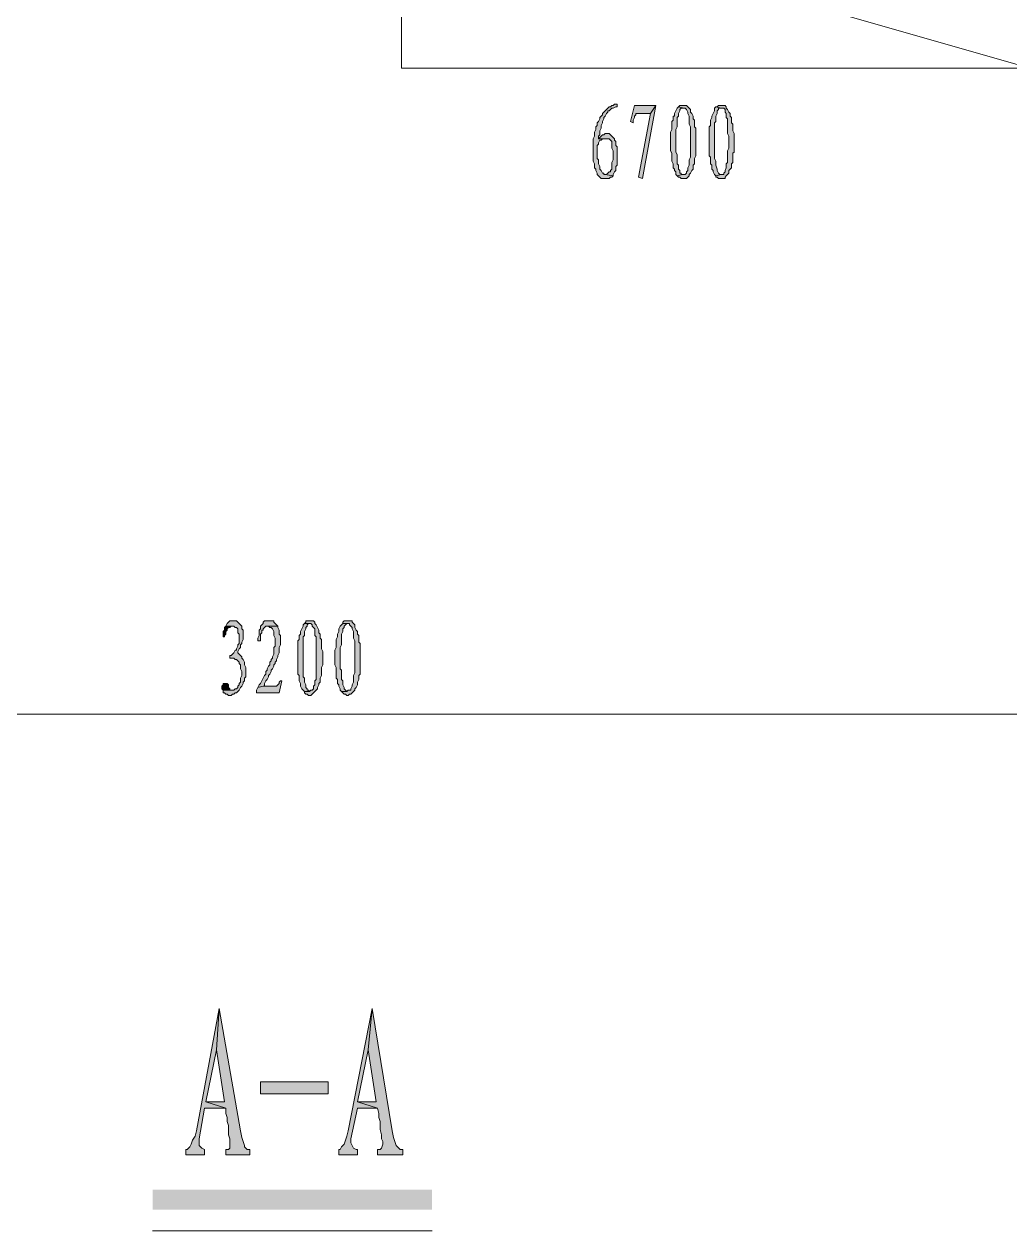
# Model space of a CAD drawing. Header units: millimetres. Extents: x 24 to 410, y 10 to 282.
# Drawn here: x 55.31 to 86.66, y 156.68 to 195.03 of the extents above; entities that cross this region are included whole.
import ezdxf

# ---------------------------------------------------------------- set-up
doc = ezdxf.new("R2010")
doc.units = ezdxf.units.MM

msp = doc.modelspace()

# ---------------------------------------------------------------- hatches: boundary and pattern name
h = msp.add_hatch(color=256)
h.dxf.hatch_style = 2
h.paths.add_polyline_path([(74.168, 192.489667), (74.083333, 192.489667), (74.041, 192.447333), (73.998667, 192.447333), (73.956333, 192.405), (73.914, 192.405), (73.871667, 192.362667), (73.829333, 192.320333), (73.787, 192.278), (73.744667, 192.235667), (73.702333, 192.193333), (73.702333, 192.151), (73.66, 192.108667), (73.617667, 192.066333), (73.617667, 192.024), (73.575333, 191.939333), (73.533, 191.897), (73.533, 191.812333), (73.490667, 191.77), (73.490667, 191.685333), (73.448333, 191.600667), (73.448333, 191.473667), (73.406, 191.389), (73.406, 191.346667), (73.406, 190.669333), (73.448333, 190.584667), (73.448333, 190.457667), (73.490667, 190.415333), (73.490667, 190.373), (73.533, 190.288333), (73.533, 190.246), (73.575333, 190.203667), (73.617667, 190.161333), (73.66, 190.119), (73.914, 190.119), (73.956333, 190.161333), (73.998667, 190.161333), (74.041, 190.203667), (73.787, 190.246), (73.744667, 190.246), (73.744667, 190.288333), (73.702333, 190.288333), (73.66, 190.373), (73.617667, 190.415333), (73.617667, 190.5), (73.575333, 190.584667), (73.575333, 190.711667), (73.533, 190.754), (73.533, 191.177333), (73.575333, 191.219667), (73.575333, 191.262), (73.617667, 191.346667), (73.66, 191.346667), (73.702333, 191.389), (73.871667, 191.389), (73.575333, 191.389), (73.575333, 191.473667), (73.617667, 191.516), (73.617667, 191.643), (73.66, 191.727667), (73.66, 191.812333), (73.702333, 191.897), (73.702333, 191.939333), (73.744667, 192.024), (73.744667, 192.066333), (73.787, 192.108667), (73.829333, 192.193333), (73.871667, 192.235667), (73.871667, 192.278), (73.914, 192.278), (73.956333, 192.320333), (73.998667, 192.362667), (74.041, 192.362667), (74.125667, 192.405), (74.168, 192.405)])
h = msp.add_hatch(color=256)
h.dxf.hatch_style = 2
h.paths.add_polyline_path([(75.395667, 192.447333), (74.718333, 192.447333), (74.591333, 191.939333), (74.676, 191.897), (74.676, 191.981667), (74.718333, 192.066333), (74.718333, 192.108667), (74.760667, 192.151), (74.760667, 192.193333), (74.803, 192.193333), (75.226333, 192.193333)])
h = msp.add_hatch(color=256)
h.dxf.hatch_style = 2
h.paths.add_polyline_path([(75.395667, 192.447333), (75.226333, 192.193333), (74.845333, 190.161333), (74.972333, 190.119)])
h = msp.add_hatch(color=256)
h.dxf.hatch_style = 2
h.paths.add_polyline_path([(76.115333, 192.405), (76.073, 192.362667), (76.030667, 192.278), (75.988333, 192.193333), (75.988333, 192.108667), (75.946, 192.108667), (75.946, 191.981667), (75.903667, 191.939333), (75.903667, 191.685333), (75.861333, 191.600667), (75.861333, 191.008), (75.903667, 190.923333), (75.903667, 190.711667), (75.903667, 190.669333), (75.946, 190.584667), (75.946, 190.457667), (75.988333, 190.415333), (75.988333, 190.373), (76.030667, 190.330667), (76.030667, 190.246), (76.073, 190.203667), (76.242333, 190.246), (76.2, 190.246), (76.2, 190.288333), (76.157667, 190.288333), (76.157667, 190.373), (76.115333, 190.415333), (76.115333, 190.542333), (76.073, 190.584667), (76.073, 190.881), (76.030667, 190.965667), (76.030667, 191.685333), (76.073, 191.77), (76.073, 192.066333), (76.115333, 192.108667), (76.115333, 192.193333), (76.157667, 192.278), (76.157667, 192.320333), (76.2, 192.362667), (76.284667, 192.362667)])
h = msp.add_hatch(color=256)
h.dxf.hatch_style = 2
h.paths.add_polyline_path([(76.284667, 192.447333), (76.157667, 192.447333), (76.115333, 192.405), (76.284667, 192.362667), (76.327, 192.362667), (76.369333, 192.320333), (76.411667, 192.235667), (76.411667, 192.193333), (76.454, 192.108667), (76.454, 191.854667), (76.496333, 191.77), (76.496333, 191.304333), (76.496333, 191.262), (76.496333, 190.796333), (76.454, 190.711667), (76.454, 190.542333), (76.411667, 190.457667), (76.411667, 190.373), (76.369333, 190.330667), (76.369333, 190.288333), (76.327, 190.246), (76.242333, 190.246), (76.073, 190.203667), (76.115333, 190.161333), (76.157667, 190.161333), (76.2, 190.119), (76.369333, 190.119), (76.411667, 190.161333), (76.454, 190.203667), (76.454, 190.246), (76.496333, 190.288333), (76.538667, 190.373), (76.581, 190.415333), (76.581, 190.542333), (76.623333, 190.584667), (76.623333, 190.754), (76.665667, 190.838667), (76.665667, 191.727667), (76.623333, 191.77), (76.623333, 191.981667), (76.581, 192.024), (76.581, 192.108667), (76.538667, 192.193333), (76.496333, 192.235667), (76.496333, 192.320333), (76.454, 192.362667), (76.411667, 192.405), (76.369333, 192.447333)])
h = msp.add_hatch(color=256)
h.dxf.hatch_style = 2
h.paths.add_polyline_path([(77.300667, 192.405), (77.258333, 192.362667), (77.258333, 192.278), (77.216, 192.193333), (77.173667, 192.108667), (77.173667, 192.066333), (77.131333, 191.981667), (77.131333, 191.812333), (77.089, 191.77), (77.089, 190.838667), (77.131333, 190.796333), (77.131333, 190.711667), (77.131333, 190.669333), (77.131333, 190.584667), (77.173667, 190.542333), (77.173667, 190.415333), (77.216, 190.373), (77.216, 190.330667), (77.258333, 190.246), (77.300667, 190.203667), (77.47, 190.246), (77.427667, 190.246), (77.385333, 190.288333), (77.343, 190.373), (77.343, 190.415333), (77.300667, 190.542333), (77.300667, 190.669333), (77.258333, 190.754), (77.258333, 191.897), (77.300667, 191.939333), (77.300667, 192.108667), (77.343, 192.193333), (77.343, 192.278), (77.385333, 192.320333), (77.385333, 192.362667), (77.427667, 192.362667), (77.47, 192.362667)])
h = msp.add_hatch(color=256)
h.dxf.hatch_style = 2
h.paths.add_polyline_path([(77.47, 192.447333), (77.385333, 192.447333), (77.343, 192.405), (77.300667, 192.405), (77.47, 192.362667), (77.554667, 192.362667), (77.597, 192.320333), (77.597, 192.235667), (77.639333, 192.193333), (77.639333, 192.066333), (77.681667, 192.024), (77.681667, 191.558333), (77.724, 191.473667), (77.724, 191.304333), (77.724, 191.262), (77.724, 191.092667), (77.681667, 191.008), (77.681667, 190.627), (77.639333, 190.584667), (77.639333, 190.457667), (77.597, 190.373), (77.597, 190.330667), (77.554667, 190.288333), (77.554667, 190.246), (77.512333, 190.246), (77.47, 190.246), (77.300667, 190.203667), (77.300667, 190.161333), (77.343, 190.161333), (77.385333, 190.119), (77.597, 190.119), (77.597, 190.161333), (77.639333, 190.203667), (77.681667, 190.246), (77.724, 190.288333), (77.724, 190.373), (77.766333, 190.415333), (77.808667, 190.457667), (77.808667, 190.584667), (77.851, 190.627), (77.851, 190.923333), (77.893333, 190.965667), (77.893333, 191.558333), (77.851, 191.643), (77.851, 191.854667), (77.808667, 191.897), (77.808667, 192.066333), (77.766333, 192.108667), (77.766333, 192.193333), (77.724, 192.235667), (77.681667, 192.320333), (77.639333, 192.362667), (77.639333, 192.405), (77.597, 192.447333)])
h = msp.add_hatch(color=256)
h.dxf.hatch_style = 2
h.paths.add_polyline_path([(73.871667, 191.558333), (73.787, 191.558333), (73.744667, 191.516), (73.702333, 191.516), (73.66, 191.473667), (73.617667, 191.431333), (73.575333, 191.389), (73.914, 191.389), (73.956333, 191.346667), (73.998667, 191.304333), (73.998667, 191.092667), (74.041, 191.008), (74.041, 190.711667), (73.998667, 190.627), (73.998667, 190.5), (73.998667, 190.415333), (73.956333, 190.373), (73.956333, 190.330667), (73.914, 190.330667), (73.871667, 190.288333), (73.829333, 190.246), (73.787, 190.246), (74.041, 190.203667), (74.041, 190.246), (74.083333, 190.330667), (74.125667, 190.373), (74.125667, 190.5), (74.168, 190.542333), (74.168, 191.135), (74.125667, 191.177333), (74.125667, 191.304333), (74.083333, 191.346667), (74.083333, 191.389), (74.041, 191.431333), (73.998667, 191.473667), (73.956333, 191.516), (73.914, 191.558333)])
h = msp.add_hatch(color=256)
h.dxf.hatch_style = 2
h.paths.add_polyline_path([(61.976, 176.064333), (61.849, 176.064333), (61.806667, 176.022), (61.764333, 175.979667), (61.722, 175.895), (61.976, 175.895), (62.018333, 175.852667), (62.060667, 175.852667), (62.103, 175.810333), (62.103, 175.683333), (62.145333, 175.641), (62.145333, 175.344667), (62.103, 175.302333), (62.103, 175.26), (62.060667, 175.175333), (62.060667, 175.133), (62.018333, 175.133), (61.976, 175.048333), (61.933667, 175.006), (61.891333, 174.963667), (61.849, 174.963667), (61.849, 174.879), (61.976, 174.879), (62.018333, 174.836667), (62.060667, 174.836667), (62.103, 174.794333), (62.145333, 174.752), (62.145333, 174.709667), (62.187667, 174.667333), (62.187667, 174.540333), (62.23, 174.455667), (62.23, 174.328667), (62.187667, 174.244), (62.187667, 174.117), (62.145333, 174.074667), (62.145333, 174.032333), (62.103, 173.99), (62.103, 173.947667), (62.060667, 173.905333), (62.018333, 173.905333), (61.976, 173.863), (61.637333, 173.863), (61.637333, 173.778333), (61.679667, 173.778333), (61.722, 173.736), (61.764333, 173.736), (61.806667, 173.693667), (61.891333, 173.693667), (61.933667, 173.736), (61.976, 173.736), (62.018333, 173.778333), (62.060667, 173.778333), (62.103, 173.820667), (62.145333, 173.863), (62.187667, 173.947667), (62.23, 173.99), (62.272333, 174.074667), (62.272333, 174.117), (62.314667, 174.159333), (62.314667, 174.244), (62.357, 174.286333), (62.357, 174.582667), (62.314667, 174.667333), (62.314667, 174.752), (62.272333, 174.836667), (62.23, 174.879), (62.23, 174.921333), (62.187667, 174.963667), (62.145333, 175.006), (62.103, 175.048333), (62.103, 175.090667), (62.145333, 175.175333), (62.187667, 175.217667), (62.187667, 175.302333), (62.23, 175.344667), (62.23, 175.387), (62.272333, 175.471667), (62.272333, 175.768), (62.23, 175.810333), (62.23, 175.895), (62.187667, 175.937333), (62.145333, 175.979667), (62.103, 176.022), (62.060667, 176.064333)])
h = msp.add_hatch(color=256)
h.dxf.hatch_style = 2
h.paths.add_polyline_path([(63.119, 176.064333), (62.949667, 176.064333), (62.907333, 176.022), (62.907333, 175.979667), (62.865, 175.937333), (62.822667, 175.895), (62.822667, 175.810333), (62.780333, 175.768), (62.780333, 175.598667), (62.738, 175.514), (62.738, 175.429333), (62.822667, 175.429333), (62.822667, 175.641), (62.865, 175.683333), (62.865, 175.768), (62.907333, 175.768), (62.907333, 175.810333), (62.949667, 175.852667), (62.992, 175.895), (63.076667, 175.895), (63.373, 175.895), (63.330667, 175.937333), (63.288333, 175.979667), (63.246, 176.022), (63.246, 176.064333), (63.203667, 176.064333)])
h = msp.add_hatch(color=256)
h.dxf.hatch_style = 2
h.paths.add_polyline_path([(64.389, 176.064333), (64.262, 176.064333), (64.262, 176.022), (64.219667, 175.979667), (64.431333, 175.979667), (64.473667, 175.937333), (64.473667, 175.895), (64.516, 175.852667), (64.558333, 175.810333), (64.558333, 175.598667), (64.600667, 175.556333), (64.600667, 174.879), (64.600667, 174.201667), (64.558333, 174.159333), (64.558333, 174.032333), (64.516, 173.99), (64.516, 173.905333), (64.473667, 173.863), (64.431333, 173.863), (64.389, 173.820667), (64.219667, 173.820667), (64.219667, 173.778333), (64.262, 173.736), (64.304333, 173.736), (64.346667, 173.693667), (64.431333, 173.693667), (64.473667, 173.736), (64.516, 173.778333), (64.558333, 173.820667), (64.600667, 173.863), (64.643, 173.905333), (64.643, 173.947667), (64.685333, 174.032333), (64.685333, 174.074667), (64.727667, 174.117), (64.727667, 174.244), (64.77, 174.328667), (64.77, 174.582667), (64.812333, 174.667333), (64.812333, 175.090667), (64.77, 175.175333), (64.77, 175.471667), (64.727667, 175.514), (64.727667, 175.641), (64.685333, 175.683333), (64.685333, 175.768), (64.643, 175.852667), (64.600667, 175.937333), (64.558333, 175.979667), (64.558333, 176.022), (64.516, 176.064333)])
h = msp.add_hatch(color=256)
h.dxf.hatch_style = 2
h.paths.add_polyline_path([(65.616667, 176.064333), (65.489667, 176.064333), (65.447333, 176.022), (65.447333, 175.979667), (65.616667, 175.979667), (65.659, 175.979667), (65.659, 175.937333), (65.701333, 175.895), (65.743667, 175.852667), (65.743667, 175.810333), (65.786, 175.725667), (65.786, 175.514), (65.828333, 175.429333), (65.828333, 174.879), (65.828333, 174.413333), (65.786, 174.328667), (65.786, 174.117), (65.743667, 174.032333), (65.743667, 173.99), (65.701333, 173.905333), (65.701333, 173.863), (65.659, 173.863), (65.616667, 173.863), (65.574333, 173.820667), (65.405, 173.820667), (65.447333, 173.778333), (65.489667, 173.736), (65.532, 173.736), (65.574333, 173.693667), (65.616667, 173.693667), (65.659, 173.736), (65.701333, 173.736), (65.743667, 173.778333), (65.786, 173.820667), (65.828333, 173.863), (65.828333, 173.905333), (65.870667, 173.947667), (65.913, 174.032333), (65.913, 174.117), (65.955333, 174.201667), (65.955333, 174.328667), (65.997667, 174.371), (65.997667, 175.344667), (65.955333, 175.387), (65.955333, 175.598667), (65.913, 175.641), (65.913, 175.725667), (65.870667, 175.768), (65.828333, 175.852667), (65.828333, 175.937333), (65.786, 175.979667), (65.743667, 176.022), (65.743667, 176.064333), (65.701333, 176.064333)])
h = msp.add_hatch(color=256)
h.dxf.hatch_style = 2
h.paths.add_polyline_path([(61.722, 175.895), (61.679667, 175.852667), (61.679667, 175.768), (61.637333, 175.725667), (61.637333, 175.556333), (61.679667, 175.556333), (61.679667, 175.598667), (61.722, 175.641), (61.722, 175.725667), (61.764333, 175.768), (61.764333, 175.810333), (61.806667, 175.852667), (61.849, 175.852667), (61.891333, 175.895), (61.933667, 175.895)])
h = msp.add_hatch(color=256)
h.dxf.hatch_style = 2
h.paths.add_polyline_path([(63.373, 175.895), (63.076667, 175.895), (63.119, 175.852667), (63.161333, 175.852667), (63.203667, 175.810333), (63.246, 175.725667), (63.246, 175.598667), (63.288333, 175.514), (63.288333, 175.26), (63.246, 175.217667), (63.246, 175.006), (63.203667, 174.921333), (63.203667, 174.879), (63.161333, 174.836667), (63.161333, 174.794333), (63.119, 174.752), (63.119, 174.709667), (63.119, 174.667333), (63.076667, 174.625), (63.034333, 174.540333), (63.034333, 174.498), (62.992, 174.455667), (62.992, 174.371), (62.949667, 174.328667), (62.907333, 174.244), (62.865, 174.159333), (62.822667, 174.074667), (62.780333, 174.032333), (62.738, 173.947667), (62.907333, 173.99), (62.949667, 173.99), (62.949667, 174.074667), (62.992, 174.159333), (63.034333, 174.201667), (63.076667, 174.286333), (63.076667, 174.328667), (63.119, 174.371), (63.161333, 174.455667), (63.161333, 174.498), (63.203667, 174.540333), (63.246, 174.625), (63.246, 174.667333), (63.288333, 174.709667), (63.288333, 174.752), (63.330667, 174.794333), (63.330667, 174.836667), (63.373, 174.921333), (63.373, 174.963667), (63.415333, 175.048333), (63.415333, 175.217667), (63.457667, 175.302333), (63.457667, 175.598667), (63.415333, 175.641), (63.415333, 175.768), (63.373, 175.852667)])
h = msp.add_hatch(color=256)
h.dxf.hatch_style = 2
h.paths.add_polyline_path([(64.219667, 175.979667), (64.177333, 175.937333), (64.177333, 175.895), (64.135, 175.810333), (64.092667, 175.725667), (64.092667, 175.641), (64.050333, 175.598667), (64.050333, 175.471667), (64.008, 175.429333), (64.008, 174.371), (64.050333, 174.328667), (64.050333, 174.244), (64.050333, 174.159333), (64.092667, 174.074667), (64.092667, 173.99), (64.135, 173.905333), (64.177333, 173.863), (64.219667, 173.820667), (64.389, 173.820667), (64.346667, 173.863), (64.304333, 173.863), (64.304333, 173.905333), (64.262, 173.947667), (64.262, 174.032333), (64.219667, 174.117), (64.219667, 174.244), (64.177333, 174.286333), (64.177333, 175.556333), (64.219667, 175.598667), (64.219667, 175.725667), (64.262, 175.810333), (64.262, 175.852667), (64.304333, 175.895), (64.304333, 175.937333), (64.346667, 175.979667), (64.389, 175.979667)])
h = msp.add_hatch(color=256)
h.dxf.hatch_style = 2
h.paths.add_polyline_path([(65.447333, 175.979667), (65.405, 175.937333), (65.362667, 175.895), (65.320333, 175.810333), (65.320333, 175.725667), (65.278, 175.641), (65.278, 175.556333), (65.235667, 175.471667), (65.235667, 175.217667), (65.193333, 175.133), (65.193333, 174.667333), (65.235667, 174.582667), (65.235667, 174.328667), (65.235667, 174.244), (65.278, 174.201667), (65.278, 174.074667), (65.320333, 174.032333), (65.320333, 173.99), (65.362667, 173.905333), (65.362667, 173.863), (65.405, 173.820667), (65.574333, 173.820667), (65.532, 173.863), (65.489667, 173.905333), (65.489667, 173.947667), (65.447333, 174.032333), (65.447333, 174.159333), (65.405, 174.201667), (65.405, 174.498), (65.362667, 174.540333), (65.362667, 175.217667), (65.405, 175.302333), (65.405, 175.641), (65.447333, 175.725667), (65.447333, 175.810333), (65.489667, 175.852667), (65.489667, 175.895), (65.532, 175.937333), (65.574333, 175.979667), (65.616667, 175.979667)])
h = msp.add_hatch(color=256)
h.dxf.hatch_style = 2
h.paths.add_polyline_path([(63.5, 174.159333), (63.457667, 174.159333), (63.415333, 174.117), (63.415333, 174.074667), (63.373, 174.032333), (63.330667, 173.99), (62.907333, 173.99), (62.738, 173.947667), (62.695667, 173.863), (62.695667, 173.778333), (63.415333, 173.778333)])
h = msp.add_hatch(color=256)
h.dxf.hatch_style = 2
h.paths.add_polyline_path([(61.679667, 174.074667), (61.637333, 174.074667), (61.637333, 174.032333), (61.595, 173.99), (61.595, 173.905333), (61.637333, 173.863), (61.849, 173.863), (61.849, 173.905333), (61.806667, 173.947667), (61.806667, 174.032333), (61.764333, 174.074667)])
h = msp.add_hatch(color=256)
h.dxf.hatch_style = 2
h.paths.add_polyline_path([(61.510333, 163.745333), (60.790667, 159.850667), (60.748333, 159.681333), (60.663667, 159.554333), (60.621333, 159.427333), (60.579, 159.342667), (60.494333, 159.258), (60.452, 159.258), (60.452, 159.088667), (61.044667, 159.088667), (61.044667, 159.258), (60.96, 159.300333), (60.875333, 159.385), (60.875333, 159.596667), (61.044667, 160.570333), (61.722, 160.570333), (61.087, 160.782), (61.425667, 162.433)])
h = msp.add_hatch(color=256)
h.dxf.hatch_style = 2
h.paths.add_polyline_path([(61.510333, 163.745333), (61.425667, 162.433), (61.679667, 160.782), (61.087, 160.782), (61.722, 160.570333), (61.722, 160.401), (61.764333, 160.274), (61.764333, 160.147), (61.806667, 160.02), (61.806667, 159.723667), (61.849, 159.596667), (61.849, 159.300333), (61.806667, 159.258), (61.722, 159.258), (61.722, 159.088667), (62.484, 159.088667), (62.484, 159.258), (62.399333, 159.258), (62.314667, 159.342667), (62.314667, 159.385), (62.272333, 159.512), (62.23, 159.639), (62.187667, 159.850667)])
h = msp.add_hatch(color=256)
h.dxf.hatch_style = 2
h.paths.add_polyline_path([(66.378667, 163.745333), (65.616667, 159.850667), (65.574333, 159.681333), (65.532, 159.554333), (65.489667, 159.427333), (65.405, 159.342667), (65.362667, 159.258), (65.320333, 159.258), (65.320333, 159.088667), (65.913, 159.088667), (65.913, 159.258), (65.870667, 159.258), (65.786, 159.300333), (65.743667, 159.385), (65.701333, 159.469667), (65.701333, 159.596667), (65.913, 160.570333), (66.548, 160.570333), (65.913, 160.782), (66.251667, 162.433)])
h = msp.add_hatch(color=256)
h.dxf.hatch_style = 2
h.paths.add_polyline_path([(66.378667, 163.745333), (66.251667, 162.433), (66.505667, 160.782), (65.913, 160.782), (66.548, 160.570333), (66.590333, 160.401), (66.590333, 160.274), (66.632667, 160.147), (66.632667, 159.893), (66.675, 159.723667), (66.675, 159.596667), (66.717333, 159.512), (66.717333, 159.427333), (66.675, 159.300333), (66.632667, 159.258), (66.548, 159.258), (66.548, 159.088667), (67.352333, 159.088667), (67.352333, 159.258), (67.267667, 159.258), (67.183, 159.342667), (67.140667, 159.385), (67.098333, 159.512), (67.056, 159.639), (67.013667, 159.850667)])
h = msp.add_hatch(color=256)
h.dxf.hatch_style = 2
h.paths.add_polyline_path([(62.822667, 161.417), (64.981667, 161.417), (64.981667, 161.036), (62.822667, 161.036)])
h = msp.add_hatch(color=256)
h.dxf.hatch_style = 2
h.paths.add_polyline_path([(59.393667, 157.988), (59.393667, 157.353), (68.283667, 157.988)])
h = msp.add_hatch(color=256)
h.dxf.hatch_style = 2
h.paths.add_polyline_path([(59.393667, 157.353), (68.283667, 157.988), (68.283667, 157.353)])

# ---------------------------------------------------------------- linework, layer by layer
at = {"lineweight": 0}
for points in [[(67.31, 199.347667), (67.31, 193.632667), (87.291333, 193.632667)], [(74.168, 192.489667), (74.083333, 192.489667), (74.041, 192.447333), (73.998667, 192.447333), (73.956333, 192.405), (73.914, 192.405), (73.871667, 192.362667), (73.829333, 192.320333), (73.787, 192.278), (73.744667, 192.235667), (73.702333, 192.193333), (73.702333, 192.151), (73.66, 192.108667), (73.617667, 192.066333), (73.617667, 192.024), (73.575333, 191.939333), (73.533, 191.897), (73.533, 191.812333), (73.490667, 191.77), (73.490667, 191.685333), (73.448333, 191.600667), (73.448333, 191.473667), (73.406, 191.389), (73.406, 191.346667), (73.406, 190.669333), (73.448333, 190.584667), (73.448333, 190.457667), (73.490667, 190.415333), (73.490667, 190.373), (73.533, 190.288333), (73.533, 190.246), (73.575333, 190.203667), (73.617667, 190.161333), (73.66, 190.119), (73.914, 190.119), (73.956333, 190.161333), (73.998667, 190.161333), (74.041, 190.203667), (73.787, 190.246), (73.744667, 190.246), (73.744667, 190.288333), (73.702333, 190.288333), (73.66, 190.373), (73.617667, 190.415333), (73.617667, 190.5), (73.575333, 190.584667), (73.575333, 190.711667), (73.533, 190.754), (73.533, 191.177333), (73.575333, 191.219667), (73.575333, 191.262), (73.617667, 191.346667), (73.66, 191.346667), (73.702333, 191.389), (73.871667, 191.389), (73.575333, 191.389), (73.575333, 191.473667), (73.617667, 191.516), (73.617667, 191.643), (73.66, 191.727667), (73.66, 191.812333), (73.702333, 191.897), (73.702333, 191.939333), (73.744667, 192.024), (73.744667, 192.066333), (73.787, 192.108667), (73.829333, 192.193333), (73.871667, 192.235667), (73.871667, 192.278), (73.914, 192.278), (73.956333, 192.320333), (73.998667, 192.362667), (74.041, 192.362667), (74.125667, 192.405), (74.168, 192.405)], [(75.395667, 192.447333), (74.718333, 192.447333), (74.591333, 191.939333), (74.676, 191.897), (74.676, 191.981667), (74.718333, 192.066333), (74.718333, 192.108667), (74.760667, 192.151), (74.760667, 192.193333), (74.803, 192.193333), (75.226333, 192.193333)], [(75.395667, 192.447333), (75.226333, 192.193333), (74.845333, 190.161333), (74.972333, 190.119)], [(76.115333, 192.405), (76.073, 192.362667), (76.030667, 192.278), (75.988333, 192.193333), (75.988333, 192.108667), (75.946, 192.108667), (75.946, 191.981667), (75.903667, 191.939333), (75.903667, 191.685333), (75.861333, 191.600667), (75.861333, 191.008), (75.903667, 190.923333), (75.903667, 190.711667), (75.903667, 190.669333), (75.946, 190.584667), (75.946, 190.457667), (75.988333, 190.415333), (75.988333, 190.373), (76.030667, 190.330667), (76.030667, 190.246), (76.073, 190.203667), (76.242333, 190.246), (76.2, 190.246), (76.2, 190.288333), (76.157667, 190.288333), (76.157667, 190.373), (76.115333, 190.415333), (76.115333, 190.542333), (76.073, 190.584667), (76.073, 190.881), (76.030667, 190.965667), (76.030667, 191.685333), (76.073, 191.77), (76.073, 192.066333), (76.115333, 192.108667), (76.115333, 192.193333), (76.157667, 192.278), (76.157667, 192.320333), (76.2, 192.362667), (76.284667, 192.362667)], [(76.284667, 192.447333), (76.157667, 192.447333), (76.115333, 192.405), (76.284667, 192.362667), (76.327, 192.362667), (76.369333, 192.320333), (76.411667, 192.235667), (76.411667, 192.193333), (76.454, 192.108667), (76.454, 191.854667), (76.496333, 191.77), (76.496333, 191.304333), (76.496333, 191.262), (76.496333, 190.796333), (76.454, 190.711667), (76.454, 190.542333), (76.411667, 190.457667), (76.411667, 190.373), (76.369333, 190.330667), (76.369333, 190.288333), (76.327, 190.246), (76.242333, 190.246), (76.073, 190.203667), (76.115333, 190.161333), (76.157667, 190.161333), (76.2, 190.119), (76.369333, 190.119), (76.411667, 190.161333), (76.454, 190.203667), (76.454, 190.246), (76.496333, 190.288333), (76.538667, 190.373), (76.581, 190.415333), (76.581, 190.542333), (76.623333, 190.584667), (76.623333, 190.754), (76.665667, 190.838667), (76.665667, 191.727667), (76.623333, 191.77), (76.623333, 191.981667), (76.581, 192.024), (76.581, 192.108667), (76.538667, 192.193333), (76.496333, 192.235667), (76.496333, 192.320333), (76.454, 192.362667), (76.411667, 192.405), (76.369333, 192.447333)], [(77.300667, 192.405), (77.258333, 192.362667), (77.258333, 192.278), (77.216, 192.193333), (77.173667, 192.108667), (77.173667, 192.066333), (77.131333, 191.981667), (77.131333, 191.812333), (77.089, 191.77), (77.089, 190.838667), (77.131333, 190.796333), (77.131333, 190.711667), (77.131333, 190.669333), (77.131333, 190.584667), (77.173667, 190.542333), (77.173667, 190.415333), (77.216, 190.373), (77.216, 190.330667), (77.258333, 190.246), (77.300667, 190.203667), (77.47, 190.246), (77.427667, 190.246), (77.385333, 190.288333), (77.343, 190.373), (77.343, 190.415333), (77.300667, 190.542333), (77.300667, 190.669333), (77.258333, 190.754), (77.258333, 191.897), (77.300667, 191.939333), (77.300667, 192.108667), (77.343, 192.193333), (77.343, 192.278), (77.385333, 192.320333), (77.385333, 192.362667), (77.427667, 192.362667), (77.47, 192.362667)], [(77.47, 192.447333), (77.385333, 192.447333), (77.343, 192.405), (77.300667, 192.405), (77.47, 192.362667), (77.554667, 192.362667), (77.597, 192.320333), (77.597, 192.235667), (77.639333, 192.193333), (77.639333, 192.066333), (77.681667, 192.024), (77.681667, 191.558333), (77.724, 191.473667), (77.724, 191.304333), (77.724, 191.262), (77.724, 191.092667), (77.681667, 191.008), (77.681667, 190.627), (77.639333, 190.584667), (77.639333, 190.457667), (77.597, 190.373), (77.597, 190.330667), (77.554667, 190.288333), (77.554667, 190.246), (77.512333, 190.246), (77.47, 190.246), (77.300667, 190.203667), (77.300667, 190.161333), (77.343, 190.161333), (77.385333, 190.119), (77.597, 190.119), (77.597, 190.161333), (77.639333, 190.203667), (77.681667, 190.246), (77.724, 190.288333), (77.724, 190.373), (77.766333, 190.415333), (77.808667, 190.457667), (77.808667, 190.584667), (77.851, 190.627), (77.851, 190.923333), (77.893333, 190.965667), (77.893333, 191.558333), (77.851, 191.643), (77.851, 191.854667), (77.808667, 191.897), (77.808667, 192.066333), (77.766333, 192.108667), (77.766333, 192.193333), (77.724, 192.235667), (77.681667, 192.320333), (77.639333, 192.362667), (77.639333, 192.405), (77.597, 192.447333)], [(73.871667, 191.558333), (73.787, 191.558333), (73.744667, 191.516), (73.702333, 191.516), (73.66, 191.473667), (73.617667, 191.431333), (73.575333, 191.389), (73.914, 191.389), (73.956333, 191.346667), (73.998667, 191.304333), (73.998667, 191.092667), (74.041, 191.008), (74.041, 190.711667), (73.998667, 190.627), (73.998667, 190.5), (73.998667, 190.415333), (73.956333, 190.373), (73.956333, 190.330667), (73.914, 190.330667), (73.871667, 190.288333), (73.829333, 190.246), (73.787, 190.246), (74.041, 190.203667), (74.041, 190.246), (74.083333, 190.330667), (74.125667, 190.373), (74.125667, 190.5), (74.168, 190.542333), (74.168, 191.135), (74.125667, 191.177333), (74.125667, 191.304333), (74.083333, 191.346667), (74.083333, 191.389), (74.041, 191.431333), (73.998667, 191.473667), (73.956333, 191.516), (73.914, 191.558333)], [(61.976, 176.064333), (61.849, 176.064333), (61.806667, 176.022), (61.764333, 175.979667), (61.722, 175.895), (61.976, 175.895), (62.018333, 175.852667), (62.060667, 175.852667), (62.103, 175.810333), (62.103, 175.683333), (62.145333, 175.641), (62.145333, 175.344667), (62.103, 175.302333), (62.103, 175.26), (62.060667, 175.175333), (62.060667, 175.133), (62.018333, 175.133), (61.976, 175.048333), (61.933667, 175.006), (61.891333, 174.963667), (61.849, 174.963667), (61.849, 174.879), (61.976, 174.879), (62.018333, 174.836667), (62.060667, 174.836667), (62.103, 174.794333), (62.145333, 174.752), (62.145333, 174.709667), (62.187667, 174.667333), (62.187667, 174.540333), (62.23, 174.455667), (62.23, 174.328667), (62.187667, 174.244), (62.187667, 174.117), (62.145333, 174.074667), (62.145333, 174.032333), (62.103, 173.99), (62.103, 173.947667), (62.060667, 173.905333), (62.018333, 173.905333), (61.976, 173.863), (61.637333, 173.863), (61.637333, 173.778333), (61.679667, 173.778333), (61.722, 173.736), (61.764333, 173.736), (61.806667, 173.693667), (61.891333, 173.693667), (61.933667, 173.736), (61.976, 173.736), (62.018333, 173.778333), (62.060667, 173.778333), (62.103, 173.820667), (62.145333, 173.863), (62.187667, 173.947667), (62.23, 173.99), (62.272333, 174.074667), (62.272333, 174.117), (62.314667, 174.159333), (62.314667, 174.244), (62.357, 174.286333), (62.357, 174.582667), (62.314667, 174.667333), (62.314667, 174.752), (62.272333, 174.836667), (62.23, 174.879), (62.23, 174.921333), (62.187667, 174.963667), (62.145333, 175.006), (62.103, 175.048333), (62.103, 175.090667), (62.145333, 175.175333), (62.187667, 175.217667), (62.187667, 175.302333), (62.23, 175.344667), (62.23, 175.387), (62.272333, 175.471667), (62.272333, 175.768), (62.23, 175.810333), (62.23, 175.895), (62.187667, 175.937333), (62.145333, 175.979667), (62.103, 176.022), (62.060667, 176.064333)], [(63.119, 176.064333), (62.949667, 176.064333), (62.907333, 176.022), (62.907333, 175.979667), (62.865, 175.937333), (62.822667, 175.895), (62.822667, 175.810333), (62.780333, 175.768), (62.780333, 175.598667), (62.738, 175.514), (62.738, 175.429333), (62.822667, 175.429333), (62.822667, 175.641), (62.865, 175.683333), (62.865, 175.768), (62.907333, 175.768), (62.907333, 175.810333), (62.949667, 175.852667), (62.992, 175.895), (63.076667, 175.895), (63.373, 175.895), (63.330667, 175.937333), (63.288333, 175.979667), (63.246, 176.022), (63.246, 176.064333), (63.203667, 176.064333)], [(64.389, 176.064333), (64.262, 176.064333), (64.262, 176.022), (64.219667, 175.979667), (64.431333, 175.979667), (64.473667, 175.937333), (64.473667, 175.895), (64.516, 175.852667), (64.558333, 175.810333), (64.558333, 175.598667), (64.600667, 175.556333), (64.600667, 174.879), (64.600667, 174.201667), (64.558333, 174.159333), (64.558333, 174.032333), (64.516, 173.99), (64.516, 173.905333), (64.473667, 173.863), (64.431333, 173.863), (64.389, 173.820667), (64.219667, 173.820667), (64.219667, 173.778333), (64.262, 173.736), (64.304333, 173.736), (64.346667, 173.693667), (64.431333, 173.693667), (64.473667, 173.736), (64.516, 173.778333), (64.558333, 173.820667), (64.600667, 173.863), (64.643, 173.905333), (64.643, 173.947667), (64.685333, 174.032333), (64.685333, 174.074667), (64.727667, 174.117), (64.727667, 174.244), (64.77, 174.328667), (64.77, 174.582667), (64.812333, 174.667333), (64.812333, 175.090667), (64.77, 175.175333), (64.77, 175.471667), (64.727667, 175.514), (64.727667, 175.641), (64.685333, 175.683333), (64.685333, 175.768), (64.643, 175.852667), (64.600667, 175.937333), (64.558333, 175.979667), (64.558333, 176.022), (64.516, 176.064333)], [(65.616667, 176.064333), (65.489667, 176.064333), (65.447333, 176.022), (65.447333, 175.979667), (65.616667, 175.979667), (65.659, 175.979667), (65.659, 175.937333), (65.701333, 175.895), (65.743667, 175.852667), (65.743667, 175.810333), (65.786, 175.725667), (65.786, 175.514), (65.828333, 175.429333), (65.828333, 174.879), (65.828333, 174.413333), (65.786, 174.328667), (65.786, 174.117), (65.743667, 174.032333), (65.743667, 173.99), (65.701333, 173.905333), (65.701333, 173.863), (65.659, 173.863), (65.616667, 173.863), (65.574333, 173.820667), (65.405, 173.820667), (65.447333, 173.778333), (65.489667, 173.736), (65.532, 173.736), (65.574333, 173.693667), (65.616667, 173.693667), (65.659, 173.736), (65.701333, 173.736), (65.743667, 173.778333), (65.786, 173.820667), (65.828333, 173.863), (65.828333, 173.905333), (65.870667, 173.947667), (65.913, 174.032333), (65.913, 174.117), (65.955333, 174.201667), (65.955333, 174.328667), (65.997667, 174.371), (65.997667, 175.344667), (65.955333, 175.387), (65.955333, 175.598667), (65.913, 175.641), (65.913, 175.725667), (65.870667, 175.768), (65.828333, 175.852667), (65.828333, 175.937333), (65.786, 175.979667), (65.743667, 176.022), (65.743667, 176.064333), (65.701333, 176.064333)], [(61.722, 175.895), (61.679667, 175.852667), (61.679667, 175.768), (61.637333, 175.725667), (61.637333, 175.556333), (61.679667, 175.556333), (61.679667, 175.598667), (61.722, 175.641), (61.722, 175.725667), (61.764333, 175.768), (61.764333, 175.810333), (61.806667, 175.852667), (61.849, 175.852667), (61.891333, 175.895), (61.933667, 175.895)], [(63.373, 175.895), (63.076667, 175.895), (63.119, 175.852667), (63.161333, 175.852667), (63.203667, 175.810333), (63.246, 175.725667), (63.246, 175.598667), (63.288333, 175.514), (63.288333, 175.26), (63.246, 175.217667), (63.246, 175.006), (63.203667, 174.921333), (63.203667, 174.879), (63.161333, 174.836667), (63.161333, 174.794333), (63.119, 174.752), (63.119, 174.709667), (63.119, 174.667333), (63.076667, 174.625), (63.034333, 174.540333), (63.034333, 174.498), (62.992, 174.455667), (62.992, 174.371), (62.949667, 174.328667), (62.907333, 174.244), (62.865, 174.159333), (62.822667, 174.074667), (62.780333, 174.032333), (62.738, 173.947667), (62.907333, 173.99), (62.949667, 173.99), (62.949667, 174.074667), (62.992, 174.159333), (63.034333, 174.201667), (63.076667, 174.286333), (63.076667, 174.328667), (63.119, 174.371), (63.161333, 174.455667), (63.161333, 174.498), (63.203667, 174.540333), (63.246, 174.625), (63.246, 174.667333), (63.288333, 174.709667), (63.288333, 174.752), (63.330667, 174.794333), (63.330667, 174.836667), (63.373, 174.921333), (63.373, 174.963667), (63.415333, 175.048333), (63.415333, 175.217667), (63.457667, 175.302333), (63.457667, 175.598667), (63.415333, 175.641), (63.415333, 175.768), (63.373, 175.852667)], [(64.219667, 175.979667), (64.177333, 175.937333), (64.177333, 175.895), (64.135, 175.810333), (64.092667, 175.725667), (64.092667, 175.641), (64.050333, 175.598667), (64.050333, 175.471667), (64.008, 175.429333), (64.008, 174.371), (64.050333, 174.328667), (64.050333, 174.244), (64.050333, 174.159333), (64.092667, 174.074667), (64.092667, 173.99), (64.135, 173.905333), (64.177333, 173.863), (64.219667, 173.820667), (64.389, 173.820667), (64.346667, 173.863), (64.304333, 173.863), (64.304333, 173.905333), (64.262, 173.947667), (64.262, 174.032333), (64.219667, 174.117), (64.219667, 174.244), (64.177333, 174.286333), (64.177333, 175.556333), (64.219667, 175.598667), (64.219667, 175.725667), (64.262, 175.810333), (64.262, 175.852667), (64.304333, 175.895), (64.304333, 175.937333), (64.346667, 175.979667), (64.389, 175.979667)], [(65.447333, 175.979667), (65.405, 175.937333), (65.362667, 175.895), (65.320333, 175.810333), (65.320333, 175.725667), (65.278, 175.641), (65.278, 175.556333), (65.235667, 175.471667), (65.235667, 175.217667), (65.193333, 175.133), (65.193333, 174.667333), (65.235667, 174.582667), (65.235667, 174.328667), (65.235667, 174.244), (65.278, 174.201667), (65.278, 174.074667), (65.320333, 174.032333), (65.320333, 173.99), (65.362667, 173.905333), (65.362667, 173.863), (65.405, 173.820667), (65.574333, 173.820667), (65.532, 173.863), (65.489667, 173.905333), (65.489667, 173.947667), (65.447333, 174.032333), (65.447333, 174.159333), (65.405, 174.201667), (65.405, 174.498), (65.362667, 174.540333), (65.362667, 175.217667), (65.405, 175.302333), (65.405, 175.641), (65.447333, 175.725667), (65.447333, 175.810333), (65.489667, 175.852667), (65.489667, 175.895), (65.532, 175.937333), (65.574333, 175.979667), (65.616667, 175.979667)], [(63.5, 174.159333), (63.457667, 174.159333), (63.415333, 174.117), (63.415333, 174.074667), (63.373, 174.032333), (63.330667, 173.99), (62.907333, 173.99), (62.738, 173.947667), (62.695667, 173.863), (62.695667, 173.778333), (63.415333, 173.778333)], [(61.679667, 174.074667), (61.637333, 174.074667), (61.637333, 174.032333), (61.595, 173.99), (61.595, 173.905333), (61.637333, 173.863), (61.849, 173.863), (61.849, 173.905333), (61.806667, 173.947667), (61.806667, 174.032333), (61.764333, 174.074667)], [(61.510333, 163.745333), (60.790667, 159.850667), (60.748333, 159.681333), (60.663667, 159.554333), (60.621333, 159.427333), (60.579, 159.342667), (60.494333, 159.258), (60.452, 159.258), (60.452, 159.088667), (61.044667, 159.088667), (61.044667, 159.258), (60.96, 159.300333), (60.875333, 159.385), (60.875333, 159.596667), (61.044667, 160.570333), (61.722, 160.570333), (61.087, 160.782), (61.425667, 162.433)], [(61.510333, 163.745333), (61.425667, 162.433), (61.679667, 160.782), (61.087, 160.782), (61.722, 160.570333), (61.722, 160.401), (61.764333, 160.274), (61.764333, 160.147), (61.806667, 160.02), (61.806667, 159.723667), (61.849, 159.596667), (61.849, 159.300333), (61.806667, 159.258), (61.722, 159.258), (61.722, 159.088667), (62.484, 159.088667), (62.484, 159.258), (62.399333, 159.258), (62.314667, 159.342667), (62.314667, 159.385), (62.272333, 159.512), (62.23, 159.639), (62.187667, 159.850667)], [(66.378667, 163.745333), (65.616667, 159.850667), (65.574333, 159.681333), (65.532, 159.554333), (65.489667, 159.427333), (65.405, 159.342667), (65.362667, 159.258), (65.320333, 159.258), (65.320333, 159.088667), (65.913, 159.088667), (65.913, 159.258), (65.870667, 159.258), (65.786, 159.300333), (65.743667, 159.385), (65.701333, 159.469667), (65.701333, 159.596667), (65.913, 160.570333), (66.548, 160.570333), (65.913, 160.782), (66.251667, 162.433)], [(66.378667, 163.745333), (66.251667, 162.433), (66.505667, 160.782), (65.913, 160.782), (66.548, 160.570333), (66.590333, 160.401), (66.590333, 160.274), (66.632667, 160.147), (66.632667, 159.893), (66.675, 159.723667), (66.675, 159.596667), (66.717333, 159.512), (66.717333, 159.427333), (66.675, 159.300333), (66.632667, 159.258), (66.548, 159.258), (66.548, 159.088667), (67.352333, 159.088667), (67.352333, 159.258), (67.267667, 159.258), (67.183, 159.342667), (67.140667, 159.385), (67.098333, 159.512), (67.056, 159.639), (67.013667, 159.850667)], [(62.822667, 161.417), (64.981667, 161.417), (64.981667, 161.036), (62.822667, 161.036)]]:
    msp.add_lwpolyline(points, close=True, dxfattribs=at)
for points in [[(87.926333, 173.101), (39.751, 173.101)], [(59.393667, 156.675667), (68.283667, 156.675667)]]:
    msp.add_lwpolyline(points, dxfattribs=at)

doc.saveas('drawing.dxf')
